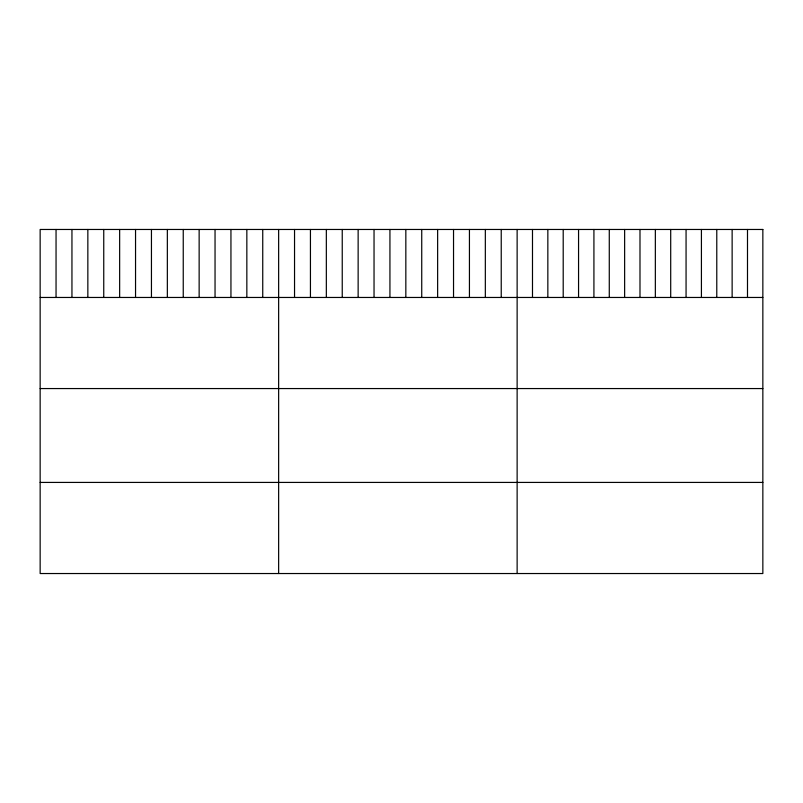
<?xml version="1.0" encoding="UTF-8"?>
<svg xmlns="http://www.w3.org/2000/svg" width="803" height="803" viewBox="0 0 803 803"><rect width="100%" height="100%" fill="white"/><g stroke="black" fill="none" stroke-linecap="round" stroke-linejoin="round"><path stroke-width="1.2" d="M40.15 297.461L762.85 297.461M40.15 388.562L762.85 388.562M40.15 482.422L762.85 482.422M747.493 229.467L747.493 297.461M732.135 229.467L732.135 297.461M716.778 229.467L716.778 297.461M701.42 229.467L701.42 297.461M686.063 229.467L686.063 297.461M670.706 229.467L670.706 297.461M655.348 229.467L655.348 297.461M639.991 229.467L639.991 297.461M624.634 229.467L624.634 297.461M609.276 229.467L609.276 297.461M593.919 229.467L593.919 297.461M578.561 229.467L578.561 297.461M563.204 229.467L563.204 297.461M547.847 229.467L547.847 297.461M532.489 229.467L532.489 297.461M517.132 229.467L517.132 573.533M501.233 229.467L501.233 297.461M485.333 229.467L485.333 297.461M469.434 229.467L469.434 297.461M453.534 229.467L453.534 297.461M437.635 229.467L437.635 297.461M421.736 229.467L421.736 297.461M405.836 229.467L405.836 297.461M389.937 229.467L389.937 297.461M374.037 229.467L374.037 297.461M358.138 229.467L358.138 297.461M342.239 229.467L342.239 297.461M326.339 229.467L326.339 297.461M310.44 229.467L310.44 297.461M294.54 229.467L294.54 297.461M278.641 229.467L278.641 573.533M262.742 229.467L262.742 297.461M246.842 229.467L246.842 297.461M230.943 229.467L230.943 297.461M215.043 229.467L215.043 297.461M199.144 229.467L199.144 297.461M183.245 229.467L183.245 297.461M167.345 229.467L167.345 297.461M151.446 229.467L151.446 297.461M135.546 229.467L135.546 297.461M119.647 229.467L119.647 297.461M103.748 229.467L103.748 297.461M87.848 229.467L87.848 297.461M71.949 229.467L71.949 297.461M56.049 229.467L56.049 297.461M762.85 229.467L40.15 229.467L40.15 573.533L762.85 573.533L762.85 229.467"/></g></svg>
